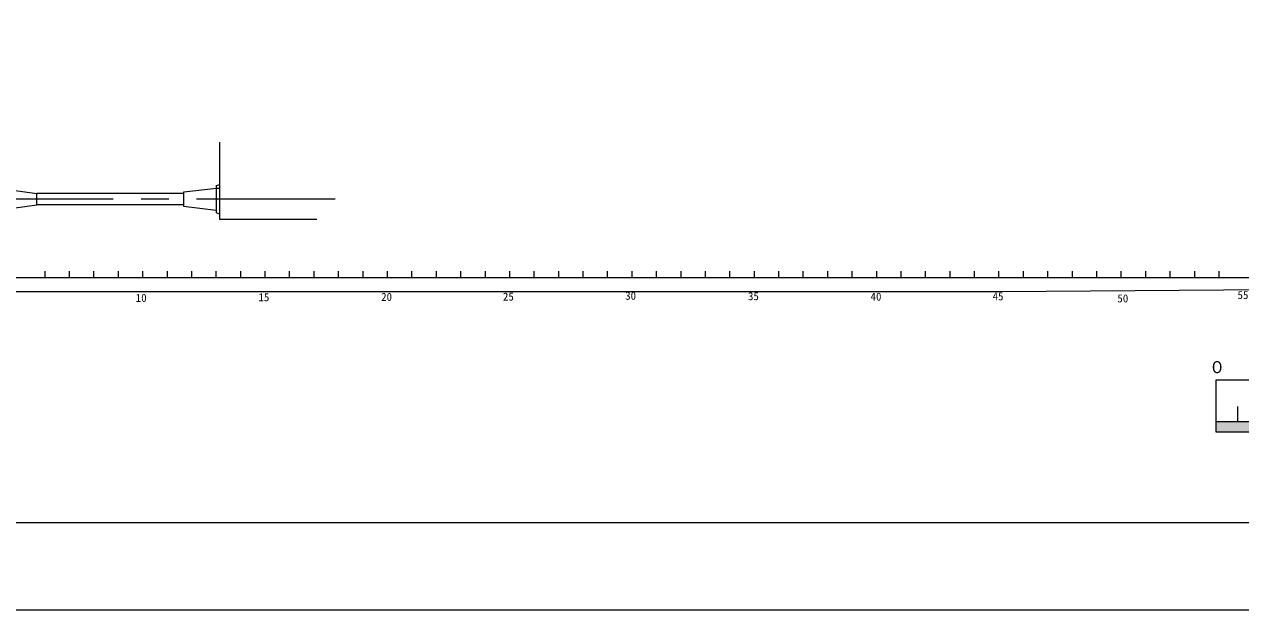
# Model space of a CAD drawing. Units: millimetres, scale not verified. Extents: x -51049 to 51051, y -29700 to 29700.
# Drawn here: x -36541 to -8693, y -29700 to -16290 of the extents above; entities that cross this region are included whole.
import ezdxf
from ezdxf.enums import TextEntityAlignment as Align

# ---------------------------------------------------------------- set-up
doc = ezdxf.new("R2010")
doc.units = ezdxf.units.MM
doc.header["$LTSCALE"] = 100
doc.linetypes.add('USER1', pattern=[50.8, 31.75, -6.35, 6.35, -6.35])
for name, color, linetype, lineweight in [('0-2_sunpou', 7, 'Continuous', 18), ('0-3_keijou', 7, 'Continuous', 18), ('0-4_frame', 7, 'Continuous', 18), ('0-6_center', 7, 'USER1', 18)]:
    doc.layers.add(name, color=color, linetype=linetype, lineweight=lineweight)
doc.styles.add('ＭＳ ゴシック', font='')
doc.styles.get('ＭＳ ゴシック').set_extended_font_data('MS Gothic')

msp = doc.modelspace()

# ---------------------------------------------------------------- linework, layer by layer
at = {"layer": '0-2_sunpou'}
for p, q in [((-36073.9, -21947.1), (-36073.9, -22092.1)), ((-35513.9, -21947.1), (-35513.9, -22092.1)), ((-34953.9, -21947.1), (-34953.9, -22092.1)), ((-34393.9, -21947.1), (-34393.9, -22092.1)), ((-33833.9, -21947.1), (-33833.9, -22092.1)), ((-33273.9, -21947.1), (-33273.9, -22092.1)), ((-32713.9, -21947.1), (-32713.9, -22092.1)), ((-32153.9, -21947.1), (-32153.9, -22092.1)), ((-31593.9, -21947.1), (-31593.9, -22092.1)), ((-31033.9, -21947.1), (-31033.9, -22092.1)), ((-30473.9, -21947.1), (-30473.9, -22092.1)), ((-29913.9, -21947.1), (-29913.9, -22092.1)), ((-29353.9, -21947.1), (-29353.9, -22092.1)), ((-28793.9, -21947.1), (-28793.9, -22092.1)), ((-28233.9, -21947.1), (-28233.9, -22092.1)), ((-27673.9, -21947.1), (-27673.9, -22092.1)), ((-27113.9, -21947.1), (-27113.9, -22092.1)), ((-26553.9, -21947.1), (-26553.9, -22092.1)), ((-25993.9, -21947.1), (-25993.9, -22092.1)), ((-25433.9, -21947.1), (-25433.9, -22092.1)), ((-24873.9, -21947.1), (-24873.9, -22092.1)), ((-24313.9, -21947.1), (-24313.9, -22092.1)), ((-23753.9, -21947.1), (-23753.9, -22092.1)), ((-23193.9, -21947.1), (-23193.9, -22092.1)), ((-22633.9, -21947.1), (-22633.9, -22092.1)), ((-22073.9, -21947.1), (-22073.9, -22092.1)), ((-21513.9, -21947.1), (-21513.9, -22092.1)), ((-20953.9, -21947.1), (-20953.9, -22092.1)), ((-20393.9, -21947.1), (-20393.9, -22092.1)), ((-19833.9, -21947.1), (-19833.9, -22092.1)), ((-19273.9, -21947.1), (-19273.9, -22092.1)), ((-18713.9, -21947.1), (-18713.9, -22092.1)), ((-18153.9, -21947.1), (-18153.9, -22092.1)), ((-17593.9, -21947.1), (-17593.9, -22092.1)), ((-17033.9, -21947.1), (-17033.9, -22092.1)), ((-16473.9, -21947.1), (-16473.9, -22092.1)), ((-15913.9, -21947.1), (-15913.9, -22092.1)), ((-15353.9, -21947.1), (-15353.9, -22092.1)), ((-14793.9, -21947.1), (-14793.9, -22092.1)), ((-14233.9, -21947.1), (-14233.9, -22092.1)), ((-13673.9, -21947.1), (-13673.9, -22092.1)), ((-13113.9, -21947.1), (-13113.9, -22092.1)), ((-12553.9, -21947.1), (-12553.9, -22092.1)), ((-11993.9, -21947.1), (-11993.9, -22092.1)), ((-11433.9, -21947.1), (-11433.9, -22092.1)), ((-10873.9, -21947.1), (-10873.9, -22092.1)), ((-10313.9, -21947.1), (-10313.9, -22092.1)), ((-9753.9, -21947.1), (-9753.9, -22092.1)), ((-9193.9, -21947.1), (-9193.9, -22092.1)), ((-43082.6, -22092.1), (29322.2, -22092.1)), ((-8756.5, -25386), (-8756.5, -25046)), ((-9256.5, -25386), (10743.5, -25386))]:
    msp.add_line(p, q, dxfattribs=at)
msp.add_lwpolyline([(-9256.5, -24436), (10743.5, -24436), (10743.5, -25636), (-9256.5, -25636)], close=True, dxfattribs=at)
msp.add_solid([(-9256.5, -25386), (10743.5, -25386), (-9256.5, -25636), (10743.5, -25636)], dxfattribs=at)
at = {"layer": '0-3_keijou'}
for p, q in [((-32142, -19980.5), (-32067, -19960.5)), ((-32142, -20610.5), (-32142, -19980.5)), ((-32142, -20045.5), (-32067, -20045.5)), ((-32892, -20165.5), (-36252, -20165.5)), ((-36252, -20425.5), (-36252, -20165.5)), ((-37077, -20540.5), (-36252, -20425.5)), ((-32892, -20425.5), (-36252, -20425.5)), ((-32894.2, -20455.5), (-32145.4, -20550.6)), ((-32142, -20610.5), (-32067, -20630.5)), ((-14157.7, -22408.5), (16356.8, -22203.7)), ((-39655.7, -22408.5), (-14158.5, -22408.5))]:
    msp.add_line(p, q, dxfattribs=at)
for points in [[(-29842, -20761.5), (-32067, -20761.5), (-32067, -18990.5)], [(-32892, -20455.5), (-32892, -20130.5), (-32142, -20045.5)], [(-37077, -20540.5), (-37077, -20050.5), (-36252, -20165.5)]]:
    msp.add_lwpolyline(points, dxfattribs=at)
msp.add_arc((-14158.5, -22288.5), 120, 270, 270.38454, dxfattribs=at)
at = {"layer": '0-4_frame'}
for points in [[(-51049, -29699.6), (51051, -29699.6), (51051, 29700.4), (-51049, 29700.4)], [(-49049, -27699.6), (49051, -27699.6), (49051, 27700.4), (-49049, 27700.4)]]:
    msp.add_lwpolyline(points, close=True, dxfattribs=at)
at = {"layer": '0-6_center'}
msp.add_line((-29424, -20295.5), (-39354.5, -20295.5), dxfattribs=at)

# ---------------------------------------------------------------- texts
at = {"layer": '0-2_sunpou', "style": 'ＭＳ ゴシック'}
for s, height, p in [('10', 183.3, (-33989.4, -22703.5)), ('15', 183.3, (-31180.7, -22689.4)), ('20', 183.3, (-28371.8, -22681)), ('25', 183.3, (-25583, -22674.4)), ('30', 183.3, (-22785, -22655.3)), ('35', 183.3, (-19972.9, -22664.7)), ('40', 183.3, (-17167.5, -22674.5)), ('45', 183.3, (-14372.5, -22667.2)), ('50', 183.3, (-11516.1, -22715.2)), ('55', 183.3, (-8766, -22639.1)), ('０', 274.9, (-9419.8, -24363.7))]:
    msp.add_text(s, height=height, dxfattribs=at).set_placement(p, align=Align.BOTTOM_LEFT)

doc.saveas('drawing.dxf')
